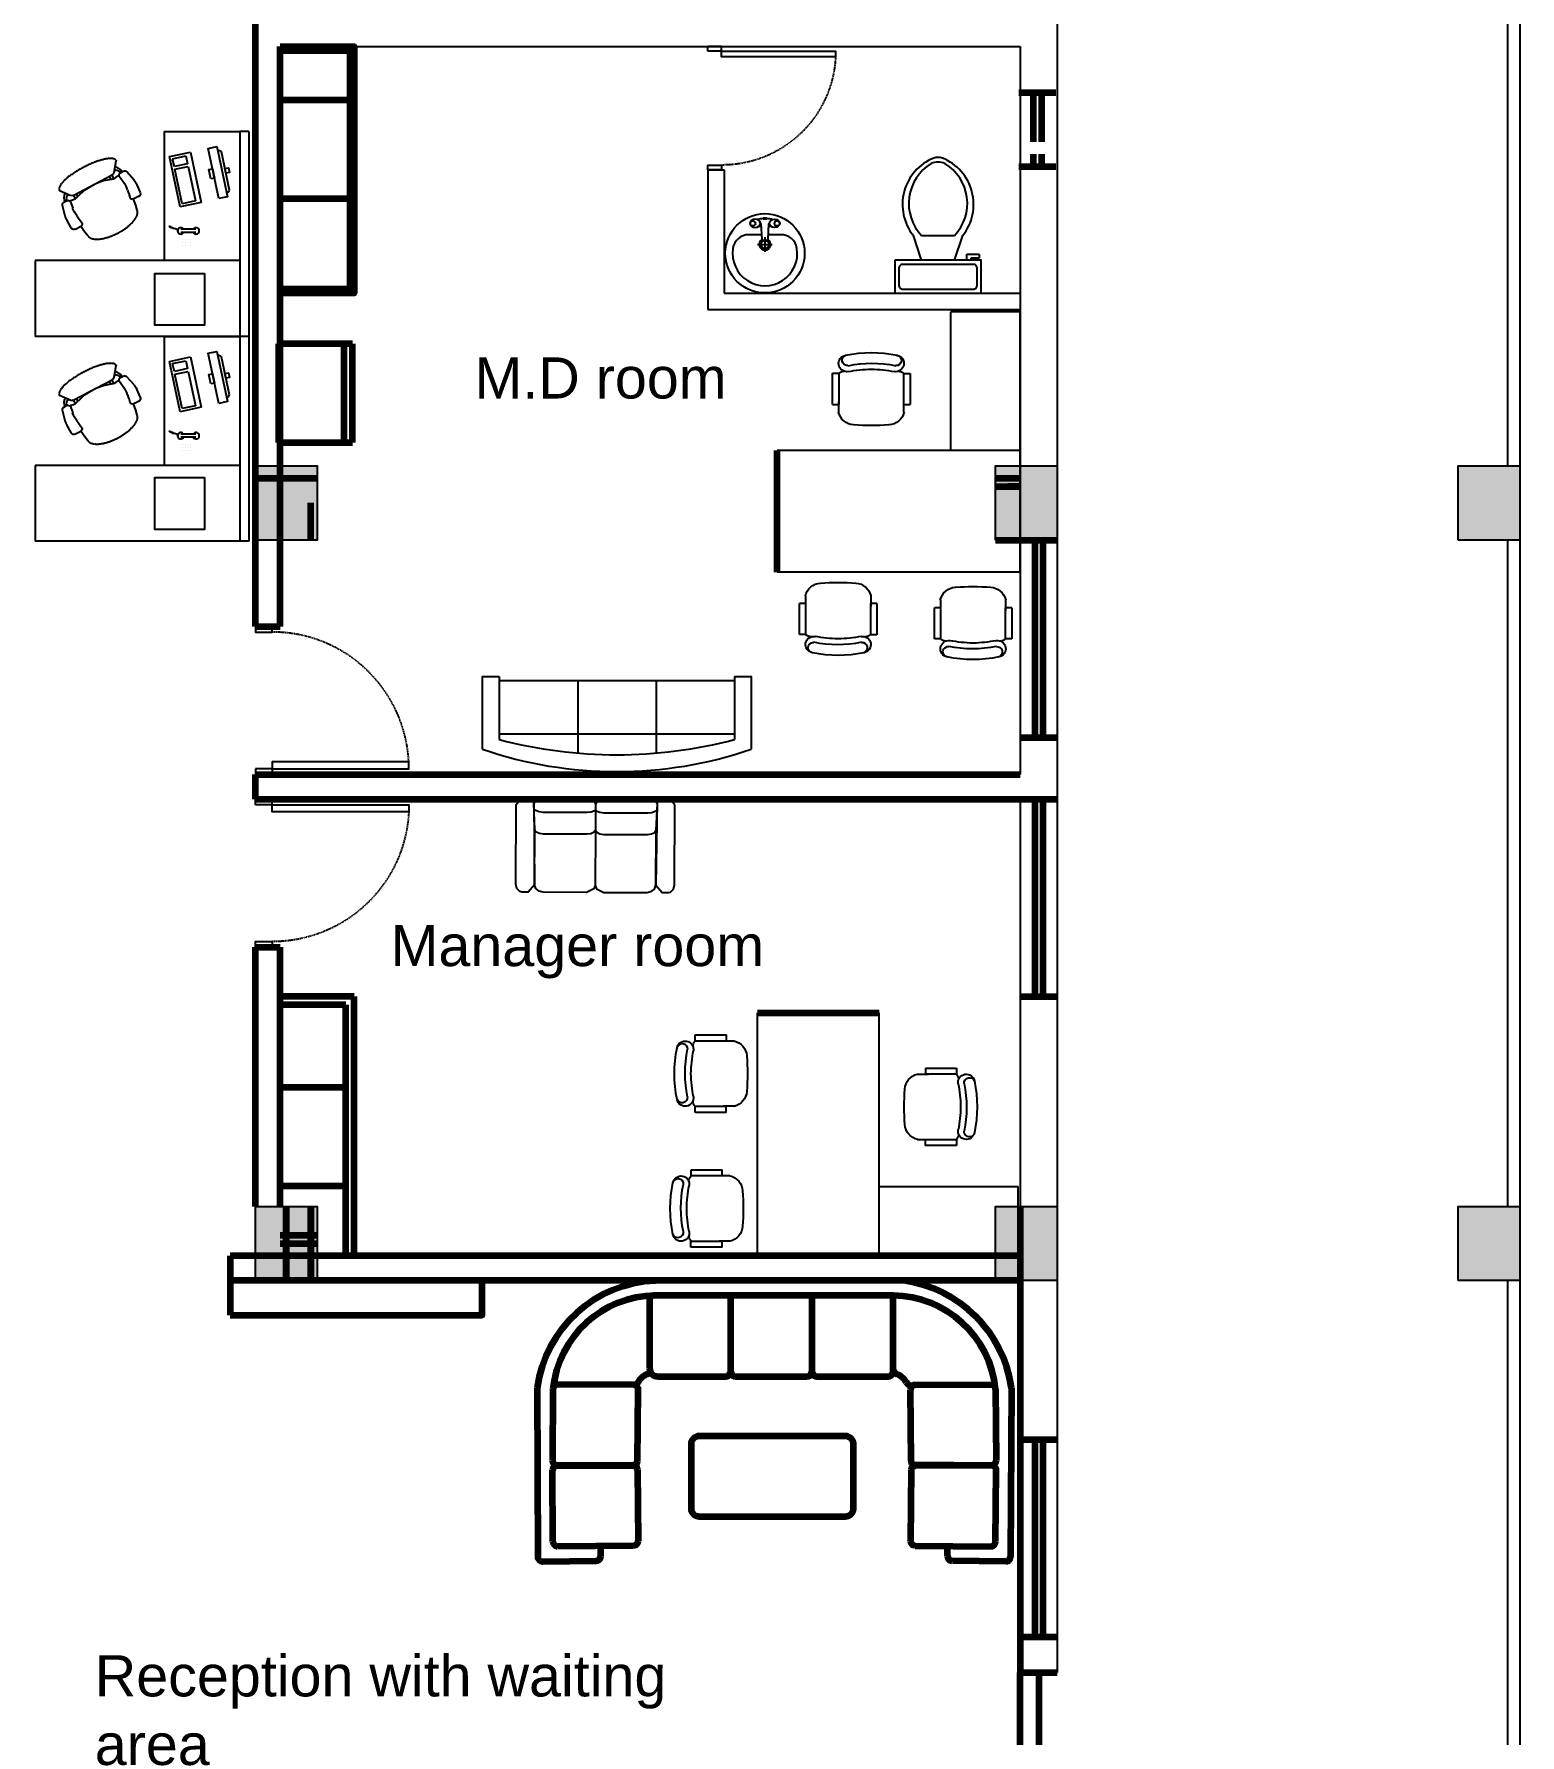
# Model space of a CAD drawing. Header units: inches. Extents: x 2702 to 16065, y 1501 to 3657.
# Drawn here: x 5625.7 to 5987, y 2218.8 to 2632.2 of the extents above; entities that cross this region are included whole.
import ezdxf

# ---------------------------------------------------------------- set-up
doc = ezdxf.new("R2010")
doc.units = ezdxf.units.IN
for name, pattern in [('ACAD_ISO02W100', [15, 12, -3]), ('ACAD_ISO03W100', [30, 12, -18]), ('HIDDEN4', [0.09375, 0.0625, -0.03125])]:
    doc.linetypes.add(name, pattern=pattern)
doc.layers.add('A-FURNITURE', color=255, linetype='Continuous', lineweight=5)
for name, color, linetype in [('furniture', 7, 'Continuous'), ('sanitary', 110, 'Continuous'), ('text', 10, 'Continuous')]:
    doc.layers.add(name, color=color, linetype=linetype)
doc.styles.get("Standard").update_dxf_attribs({"font": 'arial.ttf'})

# ---------------------------------------------------------------- blocks, each defined once
blk = doc.blocks.new('Toilet - top')
for p, q in [((9.5, -6), (9.5, -2)), ((-8, -8.5), (-8, -8)), ((-7, -8), (-7, -9.5)), ((-4, -8), (-6, -14)), ((4, -8), (6, -14)), ((-10, -8.5), (-8, -8.5)), ((-10, -9.5), (-10, -8.5)), ((-7, -9.5), (-10, -9.5)), ((4, -14), (-4, -14))]:
    blk.add_line(p, q)
blk.add_lwpolyline([(10.5, -8), (10.5, 0), (-10.5, 0), (-10.5, -8)], close=True)
for points in [[(-9.5, -2), (-9.5, -6)], [(8.5, -1), (-8.5, -1)], [(-8.5, -7), (8.5, -7)]]:
    blk.add_lwpolyline(points)
for centre, radius, start, end in [((-8.62, -1.88), 0.884, 81.8699, 188.1301), ((8.62, -1.88), 0.884, 351.8699, 98.1301), ((-8.62, -6.12), 0.884, 171.8699, 278.1301), ((8.62, -6.12), 0.884, 261.8699, 8.1301), ((3.52, -21.58), 12.17, 141.4691, 247.9714), ((4.2, -21.82), 11.33, 136.3677, 238.9468), ((-3.52, -21.58), 12.17, 292.0284, 38.5307), ((-4.2, -21.82), 11.33, 301.053, 43.6321), ((0, -27.88), 4, 245.7318, 294.2682), ((0, -29), 4, 254.8605, 285.1395)]:
    blk.add_arc(centre, radius, start, end)
blk = doc.blocks.new('CH3')
for p, q in [((-259, 349), (-259, 141)), ((-218, 349), (-259, 349)), ((-218, 142), (-218, 349)), ((259, 350), (218, 350)), ((218, 350), (218, 142)), ((259, 142), (259, 350)), ((-218, 89), (-218, 163)), ((218, 87), (218, 162))]:
    blk.add_line(p, q)
at = {"linetype": 'Continuous'}
for p, q in [((-218, 141), (-259, 141)), ((259, 142), (218, 142))]:
    blk.add_line(p, q, dxfattribs=at)
for centre, radius, start, end in [((-163, 416), 55.3, 99.8988, 279.7522), ((-166, 436), 35.2, 94.9128, 274.9128), ((0, -348), 836, 78.0899, 101.9101), ((163, 416), 55.3, 260.2478, 80.1012), ((159, 437), 36.2, 265.0872, 70.3213), ((-4, -349), 766, 78.0112, 101.9888), ((18, -535), 913, 91.1567, 100.8714), ((-18, -535), 913, 79.1286, 88.8433), ((-111, 115), 111, 193.2566, 265.9234), ((0, 1666), 1666, 265.9234, 274.0766), ((111, 115), 111, 274.0766, 345.8334)]:
    blk.add_arc(centre, radius, start, end, dxfattribs=at)
for centre, start, end in [((-181, 309), 90.7226, 132.8382), ((180, 309), 47.1618, 87.5717)]:
    blk.add_arc(centre, 54.9, start, end)
blk = doc.blocks.new('office tab')
for p, q in [((4401.41, 2548.23), (4401.41, 2464.23)), ((4443.41, 2548.23), (4443.41, 2464.23))]:
    blk.add_line(p, q)
at = {"color": 0}
blk.add_line((4491.41, 2548.23), (4491.41, 2524.23), dxfattribs=at)
at = {"color": 0, "lineweight": 100}
blk.add_line((4401.41, 2464.23), (4443.41, 2464.23), dxfattribs=at)
at = {"layer": 'sanitary', "color": 0}
for p, q in [((4401.41, 2548.23), (4491.41, 2548.23)), ((4443.41, 2524.23), (4491.41, 2524.23))]:
    blk.add_line(p, q, dxfattribs=at)
at = {"color": 0, "xscale": 0.05165857493706992, "yscale": 0.05165857493706992, "zscale": 0.05165857493706992}
for p, rotation in [((4396.43, 2531.9), 89.99999999999999), ((4452.06, 2496.73), 270), ((4397.88, 2485.28), 89.99999999999999)]:
    blk.add_blockref('CH3', p, dxfattribs=dict(at, rotation=rotation))
blk = doc.blocks.new('AP00XXXX$0$A$C53421247')
at = {"color": 0}
for p, q in [((82, 595), (83, 598)), ((83, 598), (85, 600)), ((85, 600), (87, 604)), ((87, 604), (90, 607)), ((90, 607), (92, 609)), ((92, 609), (95, 612)), ((95, 612), (99, 614)), ((99, 614), (103, 617)), ((103, 617), (106, 619)), ((106, 619), (111, 621)), ((111, 621), (115, 624)), ((115, 624), (120, 626)), ((120, 626), (126, 628)), ((126, 628), (132, 630)), ((132, 630), (137, 632)), ((137, 632), (144, 634)), ((144, 634), (149, 636)), ((149, 636), (157, 638)), ((157, 638), (163, 639)), ((163, 639), (170, 641)), ((170, 641), (178, 643)), ((178, 643), (186, 644)), ((186, 644), (194, 646)), ((194, 646), (202, 647)), ((202, 647), (210, 648)), ((210, 648), (219, 649)), ((219, 649), (227, 650)), ((227, 650), (236, 651)), ((236, 651), (245, 652)), ((245, 652), (254, 652)), ((254, 652), (263, 653)), ((263, 653), (273, 653)), ((273, 653), (282, 654)), ((282, 654), (292, 654)), ((292, 654), (302, 654)), ((302, 654), (311, 654)), ((311, 654), (321, 654)), ((321, 654), (331, 654)), ((331, 654), (341, 654)), ((341, 654), (351, 653)), ((351, 653), (361, 653)), ((361, 653), (371, 652)), ((371, 652), (381, 652)), ((381, 652), (390, 651)), ((390, 651), (401, 650)), ((401, 650), (410, 649)), ((410, 649), (420, 648)), ((420, 648), (430, 646)), ((430, 646), (439, 646)), ((439, 646), (449, 644)), ((449, 644), (458, 642)), ((458, 642), (468, 641)), ((468, 641), (477, 639)), ((477, 639), (486, 637)), ((486, 637), (495, 636)), ((495, 636), (504, 634)), ((504, 634), (513, 632)), ((513, 632), (520, 630)), ((520, 630), (529, 627)), ((529, 627), (537, 625)), ((537, 625), (545, 623)), ((545, 623), (552, 620)), ((552, 620), (559, 618)), ((559, 618), (566, 616)), ((566, 616), (573, 614)), ((573, 614), (580, 611)), ((580, 611), (586, 608)), ((586, 608), (592, 605)), ((592, 605), (597, 603)), ((597, 603), (603, 600)), ((603, 600), (608, 597)), ((7, 368), (36, 460)), ((90, 476), (63, 478)), ((73, 477), (80, 503)), ((80, 503), (99, 534)), ((82, 593), (82, 595)), ((140, 501), (82, 587)), ((95, 493), (93, 475)), ((113, 514), (95, 493)), ((99, 534), (115, 538)), ((113, 453), (100, 394)), ((120, 459), (111, 457)), ((127, 514), (113, 514)), ((123, 459), (120, 459)), ((145, 454), (123, 459)), ((134, 510), (127, 514)), ((151, 491), (140, 501)), ((160, 452), (145, 454)), ((165, 488), (151, 491)), ((168, 452), (160, 452)), ((166, 452), (165, 488)), ((550, 463), (165, 488)), ((184, 457), (168, 452)), ((255, 473), (184, 457)), ((195, 486), (192, 459)), ((264, 474), (255, 473)), ((327, 478), (264, 474)), ((373, 474), (327, 478)), ((434, 465), (373, 474)), ((461, 459), (434, 465)), ((496, 446), (461, 459)), ((520, 465), (518, 438)), ((545, 430), (550, 463)), ((550, 463), (564, 465)), ((564, 465), (576, 474)), ((576, 474), (643, 549)), ((585, 483), (591, 485)), ((591, 485), (604, 482)), ((604, 482), (620, 461)), ((618, 502), (606, 508)), ((608, 597), (613, 595)), ((613, 595), (617, 591)), ((617, 591), (621, 588)), ((633, 471), (618, 502)), ((620, 461), (621, 444)), ((621, 588), (625, 586)), ((625, 586), (629, 582)), ((629, 582), (632, 580)), ((632, 580), (635, 576)), ((636, 460), (633, 471)), ((635, 576), (637, 574)), ((638, 443), (636, 460)), ((637, 574), (639, 571)), ((639, 571), (641, 568)), ((641, 568), (642, 565)), ((642, 565), (643, 562)), ((643, 562), (644, 559)), ((644, 559), (645, 556)), ((645, 556), (645, 553)), ((2, 245), (0, 325)), ((97, 312), (98, 282)), ((529, 434), (496, 446)), ((545, 430), (529, 434)), ((564, 429), (545, 430)), ((588, 432), (564, 429)), ((591, 432), (588, 432)), ((597, 428), (591, 432)), ((595, 413), (600, 364)), ((650, 442), (623, 444)), ((690, 327), (673, 421)), ((26, 220), (76, 217)), ((83, 159), (80, 217)), ((90, 114), (83, 159)), ((98, 280), (103, 245)), ((588, 250), (580, 218)), ((593, 282), (588, 252)), ((590, 128), (600, 187)), ((602, 186), (655, 183)), ((682, 205), (691, 283)), ((90, 111), (90, 114)), ((90, 110), (90, 111)), ((91, 107), (90, 110)), ((92, 105), (91, 107)), ((92, 102), (92, 105)), ((93, 100), (92, 102)), ((94, 98), (93, 100)), ((95, 96), (94, 98)), ((96, 93), (95, 96)), ((97, 91), (96, 93)), ((99, 89), (97, 91)), ((100, 87), (99, 89)), ((101, 84), (100, 87)), ((103, 82), (101, 84)), ((105, 80), (103, 82)), ((107, 78), (105, 80)), ((109, 76), (107, 78)), ((111, 73), (109, 76)), ((113, 72), (111, 73)), ((116, 69), (113, 72)), ((118, 67), (116, 69)), ((120, 65), (118, 67)), ((123, 63), (120, 65)), ((125, 60), (123, 63)), ((128, 59), (125, 60)), ((132, 57), (128, 59)), ((135, 54), (132, 57)), ((138, 53), (135, 54)), ((141, 51), (138, 53)), ((144, 49), (141, 51)), ((148, 47), (144, 49)), ((151, 45), (148, 47)), ((155, 44), (151, 45)), ((158, 42), (155, 44)), ((162, 40), (158, 42)), ((165, 38), (162, 40)), ((169, 36), (165, 38)), ((173, 34), (169, 36)), ((178, 33), (173, 34)), ((182, 31), (178, 33)), ((186, 30), (182, 31)), ((190, 28), (186, 30)), ((194, 27), (190, 28)), ((199, 25), (194, 27)), ((204, 24), (199, 25)), ((207, 22), (204, 24)), ((212, 21), (207, 22)), ((217, 19), (212, 21)), ((221, 18), (217, 19)), ((226, 17), (221, 18)), ((231, 16), (226, 17)), ((236, 15), (231, 16)), ((241, 14), (236, 15)), ((246, 13), (241, 14)), ((250, 11), (246, 13)), ((256, 10), (250, 11)), ((261, 9), (256, 10)), ((266, 8), (261, 9)), ((271, 8), (266, 8)), ((276, 7), (271, 8)), ((281, 6), (276, 7)), ((287, 5), (281, 6)), ((291, 4), (287, 5)), ((297, 4), (291, 4)), ((302, 4), (297, 4)), ((307, 2), (302, 4)), ((313, 2), (307, 2)), ((318, 2), (313, 2)), ((323, 1), (318, 2)), ((328, 1), (323, 1)), ((334, 1), (328, 1)), ((339, 1), (334, 1)), ((344, 0), (339, 1)), ((350, 1), (344, 0)), ((356, 0), (350, 1)), ((360, 0), (356, 0)), ((366, 0), (360, 0)), ((371, 0), (366, 0)), ((376, 1), (371, 0)), ((382, 0), (376, 1)), ((387, 1), (382, 0)), ((392, 1), (387, 1)), ((397, 1), (392, 1)), ((402, 1), (397, 1)), ((407, 2), (402, 1)), ((412, 2), (407, 2)), ((417, 3), (412, 2)), ((423, 3), (417, 3)), ((427, 4), (423, 3)), ((432, 4), (427, 4)), ((437, 6), (432, 4)), ((442, 6), (437, 6)), ((447, 7), (442, 6)), ((451, 8), (447, 7)), ((455, 9), (451, 8)), ((460, 9), (455, 9)), ((465, 10), (460, 9)), ((469, 12), (465, 10)), ((474, 12), (469, 12)), ((478, 13), (474, 12)), ((482, 15), (478, 13)), ((486, 16), (482, 15)), ((490, 17), (486, 16)), ((494, 18), (490, 17)), ((498, 19), (494, 18)), ((502, 21), (498, 19)), ((506, 22), (502, 21)), ((510, 23), (506, 22)), ((514, 25), (510, 23)), ((517, 27), (514, 25)), ((520, 28), (517, 27)), ((524, 30), (520, 28)), ((528, 31), (524, 30)), ((530, 33), (528, 31)), ((533, 35), (530, 33)), ((537, 36), (533, 35)), ((539, 38), (537, 36)), ((542, 40), (539, 38)), ((545, 42), (542, 40)), ((547, 43), (545, 42)), ((550, 46), (547, 43)), ((552, 47), (550, 46)), ((555, 49), (552, 47)), ((557, 51), (555, 49)), ((559, 53), (557, 51)), ((561, 55), (559, 53)), ((563, 57), (561, 55)), ((565, 59), (563, 57)), ((567, 61), (565, 59)), ((568, 63), (567, 61)), ((569, 65), (568, 63)), ((571, 67), (569, 65)), ((572, 70), (571, 67)), ((573, 71), (572, 70)), ((574, 74), (573, 71)), ((575, 76), (574, 74)), ((576, 78), (575, 76)), ((577, 81), (576, 78)), ((577, 82), (590, 128)), ((577, 82), (577, 81))]:
    blk.add_line(p, q, dxfattribs=at)
for centre, radius, start, end in [((60, 452), 25.4, 85.1777, 163.418), ((88, 591), 6.35, 164.3929, 214.029), ((87, 451), 25.4, 6.3757, 85.1777), ((638, 553), 6.35, 318.2555, 357.1149), ((153, 324), 152, 163.1174, 179.4456), ((446, 342), 350, 171.2066, 184.7536), ((251, 353), 350, 348.2663, 1.8132), ((620, 418), 25.4, 85.208, 169.2349), ((620, 418), 25.4, 169.2349, 190.8913), ((648, 417), 25.4, 9.9024, 85.208), ((539, 300), 152, 353.5743, 9.9024), ((28, 245), 25.4, 180.1777, 266.5099), ((78, 242), 25.4, 266.5099, 4.8356), ((124, 283), 25.4, 182.6801, 187.8199), ((604, 212), 25.4, 165.2, 266.5099), ((563, 256), 25.4, 345.2, 350.3398), ((657, 209), 25.4, 266.5099, 353.5743)]:
    blk.add_arc(centre, radius, start, end, dxfattribs=at)
blk = doc.blocks.new('A$C6978789A')
at = {"color": 0}
for p, q in [((-1.628, 0), (-1.628, 1.736)), ((-1.012, 1.736), (-1.628, 1.736)), ((-1.012, 0.072), (-1.012, 1.736)), ((0.036, 0), (0.036, 1.736)), ((0.652, 1.736), (0.036, 1.736)), ((0.652, 0.072), (0.652, 1.736)), ((0.036, 0.688), (-1.012, 0.688)), ((-0.783, 0.429), (-0.783, 0.553)), ((-0.762, 0.577), (-0.753, 0.606)), ((-0.758, 0.61), (-0.743, 0.615)), ((-0.758, 0.429), (-0.758, 0.553)), ((-0.753, 0.62), (-0.738, 0.625)), ((-0.748, 0.63), (-0.733, 0.635)), ((-0.743, 0.64), (-0.728, 0.645)), ((-0.577, 0.558), (-0.168, 0.645)), ((-0.54, 0.386), (-0.577, 0.558)), ((-0.55, 0.541), (-0.271, 0.601)), ((-0.271, 0.601), (-0.248, 0.493)), ((-0.249, 0.605), (-0.185, 0.619)), ((-0.226, 0.498), (-0.249, 0.605)), ((-0.185, 0.619), (-0.162, 0.512)), ((-0.168, 0.645), (-0.131, 0.473)), ((0.036, 0.688), (0.036, 0.072)), ((1.7, 0.688), (0.652, 0.688)), ((0.881, 0.429), (0.881, 0.553)), ((0.902, 0.577), (0.911, 0.606)), ((0.906, 0.61), (0.921, 0.615)), ((0.906, 0.429), (0.906, 0.553)), ((0.911, 0.62), (0.926, 0.625)), ((0.916, 0.63), (0.931, 0.635)), ((0.921, 0.64), (0.936, 0.645)), ((1.088, 0.558), (1.496, 0.645)), ((1.124, 0.386), (1.088, 0.558)), ((1.114, 0.541), (1.393, 0.601)), ((1.393, 0.601), (1.416, 0.493)), ((1.415, 0.605), (1.479, 0.619)), ((1.438, 0.498), (1.415, 0.605)), ((1.479, 0.619), (1.502, 0.512)), ((1.496, 0.645), (1.533, 0.473)), ((1.7, 0.688), (1.7, 0.072)), ((-0.89, 0.541), (-0.89, 0.541)), ((-0.89, 0.517), (-0.89, 0.517)), ((-0.89, 0.494), (-0.89, 0.494)), ((-0.89, 0.471), (-0.89, 0.471)), ((-0.866, 0.541), (-0.866, 0.541)), ((-0.866, 0.517), (-0.866, 0.517)), ((-0.866, 0.494), (-0.866, 0.494)), ((-0.866, 0.471), (-0.866, 0.471)), ((-0.843, 0.541), (-0.843, 0.541)), ((-0.843, 0.517), (-0.843, 0.517)), ((-0.843, 0.494), (-0.843, 0.494)), ((-0.843, 0.471), (-0.843, 0.471)), ((-0.527, 0.433), (-0.55, 0.541)), ((-0.131, 0.473), (-0.54, 0.386)), ((-0.248, 0.493), (-0.527, 0.433)), ((-0.162, 0.512), (-0.226, 0.498)), ((0.774, 0.541), (0.774, 0.541)), ((0.774, 0.517), (0.774, 0.517)), ((0.774, 0.494), (0.774, 0.494)), ((0.774, 0.471), (0.774, 0.471)), ((0.798, 0.541), (0.798, 0.541)), ((0.798, 0.517), (0.798, 0.517)), ((0.798, 0.494), (0.798, 0.494)), ((0.798, 0.471), (0.798, 0.471)), ((0.821, 0.541), (0.821, 0.541)), ((0.821, 0.517), (0.821, 0.517)), ((0.821, 0.494), (0.821, 0.494)), ((0.821, 0.471), (0.821, 0.471)), ((1.137, 0.433), (1.114, 0.541)), ((1.533, 0.473), (1.124, 0.386)), ((1.416, 0.493), (1.137, 0.433)), ((1.502, 0.512), (1.438, 0.498)), ((-0.46, 0.181), (-0.457, 0.168)), ((-0.457, 0.168), (-0.439, 0.157)), ((-0.439, 0.157), (-0.129, 0.223)), ((-0.129, 0.223), (-0.117, 0.241)), ((-0.12, 0.254), (-0.117, 0.241)), ((1.204, 0.181), (1.207, 0.168)), ((1.207, 0.168), (1.225, 0.157)), ((1.225, 0.157), (1.535, 0.223)), ((1.535, 0.223), (1.547, 0.241)), ((1.544, 0.254), (1.547, 0.241)), ((0.036, 0.072), (-1.628, 0.072)), ((0.036, 0.072), (-1.628, 0.072)), ((0.036, 0), (-1.628, 0)), ((0.036, 0), (-1.628, 0)), ((0.036, 0), (-1.628, 0)), ((1.7, 0), (0, 0)), ((1.7, 0.072), (0.036, 0.072)), ((1.7, 0.072), (0.036, 0.072)), ((0.036, 0), (0.036, 0.072)), ((1.7, 0), (0.036, 0)), ((1.7, 0), (1.7, 0.072)), ((1.7, 0), (0.036, 0))]:
    blk.add_line(p, q, dxfattribs=at)
for points in [[(-1.111, 0.36), (-1.532, 0.36), (-1.532, 0.764), (-1.111, 0.764)], [(0.548, 0.36), (0.127, 0.36), (0.127, 0.764), (0.548, 0.764)], [(-0.509, 0.244), (-0.101, 0.331), (-0.086, 0.261), (-0.494, 0.174)], [(-0.349, 0.308), (-0.273, 0.324), (-0.267, 0.296), (-0.343, 0.28)], [(1.155, 0.244), (1.563, 0.331), (1.578, 0.261), (1.17, 0.174)], [(1.315, 0.308), (1.391, 0.324), (1.397, 0.296), (1.321, 0.28)], [(-0.303, 0.186), (-0.265, 0.194), (-0.259, 0.166), (-0.297, 0.158)], [(1.361, 0.186), (1.399, 0.194), (1.405, 0.166), (1.367, 0.158)]]:
    blk.add_lwpolyline(points, close=True, dxfattribs=at)
for centre, start, end in [((-0.771, 0.553), 298.4915, 241.5085), ((0.893, 0.553), 298.4915, 241.5085), ((-0.771, 0.429), 118.4915, 61.5085), ((0.893, 0.429), 118.4915, 61.5085)]:
    blk.add_arc(centre, 0.026, start, end, dxfattribs=at)
at = {"color": 0, "xscale": -0.0009244712992276988, "yscale": 0.0009244712990721382, "zscale": 0.0009244712990936547, "rotation": 294.0917746407043}
for p in [(-0.666, 0.787), (0.998, 0.787)]:
    blk.add_blockref('AP00XXXX$0$A$C53421247', p, dxfattribs=at)
blk = doc.blocks.new('4ftwin')
at = {"color": 7, "lineweight": 100, "true_color": 0xffffff}
for p, q in [((0, 0), (9, 0)), ((3.5, 0), (3.5, -48)), ((5.5, 0), (5.5, -48)), ((0, -48), (9, -48))]:
    blk.add_line(p, q, dxfattribs=at)
blk = doc.blocks.new('ventilator')
at = {"color": 7, "lineweight": 100, "true_color": 0xffffff}
for p, q in [((0, 0), (9, 0)), ((0, -18), (9, -18))]:
    blk.add_line(p, q, dxfattribs=at)
at = {"color": 7, "linetype": 'ACAD_ISO02W100', "lineweight": 100, "true_color": 0xffffff}
for p, q in [((3.5, 0), (3.5, -18)), ((5.5, 0), (5.5, -18))]:
    blk.add_line(p, q, dxfattribs=at)
blk = doc.blocks.new('A$C0CE462CD')
for p, q in [((860, 100), (860, 0)), ((860, 0), (894, 0))]:
    blk.add_line(p, q)
blk.add_lwpolyline([(860, 100), (860, 920), (818, 920), (818, 100)], close=True)
for points in [[(6, 0), (40, 0), (40, 100), (6, 100)], [(6, 100), (6, 0)], [(860, 100), (894, 100), (894, 0)]]:
    blk.add_lwpolyline(points)
at = {"linetype": 'HIDDEN4'}
blk.add_arc((859, 102), 819, 92.8508, 180.1309, dxfattribs=at)
blk = doc.blocks.new('SOFARND8')
at = {"linetype": 'Continuous'}
for p, q in [((-42, -34.0001), (-42, -11.4697)), ((-14, -32.4421), (-14, -6.5994)), ((14, -32.4421), (14, -6.5994)), ((42, -34.0001), (42, -11.4697)), ((-41.9998, -13.3819), (41.9998, -13.3819)), ((-42, -32.4421), (42, -32.4421))]:
    blk.add_line(p, q, dxfattribs=at)
for points in [[(-42, -34.0001), (-48.00003, -34.0001), (-48.00003, -8.0001)], [(48, -8.0001), (48, -34.0001), (42, -34.0001)]]:
    blk.add_lwpolyline(points, dxfattribs=at)
for centre, radius, start, end in [((0, -148), 148, 71.07536, 108.9247), ((0, -169.975), 163.9749, 75.15911, 104.8409)]:
    blk.add_arc(centre, radius, start, end, dxfattribs=at)
blk = doc.blocks.new('12PCOU16')
at = {"color": 0, "linetype": 'ByBlock'}
for points in [[(-33.06, 29.95), (-35.14, 28.36), (-35.08, 27.62), (-35.3, 25.17), (-34.36, 23.28), (-2.78, 22.92), (-0.03, 25.21), (-0.03, 27.62), (-0.03, 27.62), (-0.26, 28.4), (-1.38, 29.51), (-2.93, 29.96), (-33.06, 29.95)], [(-30.87, 0), (-30.25, 1.66), (-30.05, 3.17), (-30.05, 19.69), (-30.25, 21.21), (-31.05, 23.33)], [(-23.5, 0), (-2.65, 0), (-1.32, 0.48), (-0.72, 1.72), (0, 3.25), (0, 3.25), (0, 19.62), (-0.39, 21.14), (-1.32, 22.39), (-2.78, 22.92), (-23.51, 22.87)], [(-30.87, 0), (-30.25, -1.66), (-30.05, -3.17), (-30.05, -19.69), (-30.25, -21.21), (-31, -23.21)], [(-23.5, 0), (-2.65, 0), (-1.32, -0.48), (-0.72, -1.72), (0, -3.25), (0, -3.25), (0, -19.62), (-0.39, -21.14), (-1.32, -22.39), (-2.78, -22.92), (-23.51, -22.87)], [(-33.06, -29.95), (-35.14, -28.36), (-35.08, -27.62), (-35.3, -25.17), (-34.36, -23.28), (-2.78, -22.92), (-0.03, -25.21), (-0.03, -27.62), (-0.03, -27.62), (-0.26, -28.4), (-1.38, -29.51), (-2.93, -29.96), (-33.06, -29.95)]]:
    blk.add_lwpolyline(points, dxfattribs=at)
for points in [[(-23.5, 0), (-22.65, 0.47), (-22.11, 1.72), (-21.88, 3.23), (-21.88, 19.63), (-22.11, 21.15), (-22.65, 22.4), (-23.51, 22.87), (-33.55, 23.32), (-34.49, 22.2), (-35.08, 20.94), (-35.33, 19.56), (-35.15, 3.2), (-34.9, 1.81), (-34.31, 0.56), (-33.28, 0)], [(-23.5, 0), (-22.65, -0.47), (-22.11, -1.72), (-21.88, -3.23), (-21.88, -19.63), (-22.11, -21.15), (-22.65, -22.4), (-23.51, -22.87), (-33.55, -23.32), (-34.49, -22.2), (-35.08, -20.94), (-35.33, -19.56), (-35.15, -3.2), (-34.9, -1.81), (-34.31, -0.56), (-33.28, 0)]]:
    blk.add_lwpolyline(points, close=True, dxfattribs=at)
blk = doc.blocks.new('ref')
at = {"color": 7, "lineweight": 100, "true_color": 0xffffff}
for p, q in [((0, 24), (0, 0)), ((18, 24), (0, 24)), ((16, 0), (16, 24)), ((18, 0), (18, 24)), ((0, 0), (18, 0))]:
    blk.add_line(p, q, dxfattribs=at)
blk = doc.blocks.new('A$C26D713EC')
at = {"layer": 'A-FURNITURE', "color": 0, "lineweight": 100}
for p, q in [((465, 663), (471, 1705)), ((501, 1734), (831, 1731)), ((861, 1701), (860, 1639)), ((3001, 1701), (3001, 1639)), ((3361, 1734), (3030, 1731)), ((3396, 663), (3391, 1705)), ((564, 1611), (560, 1171)), ((1060, 1637), (594, 1641)), ((1086, 1167), (1090, 1607)), ((2775, 1167), (2771, 1607)), ((2801, 1637), (3267, 1641)), ((3298, 1611), (3301, 1171)), ((564, 670), (560, 1110)), ((590, 1141), (1056, 1144)), ((590, 1141), (1056, 1137)), ((1086, 1114), (1090, 674)), ((2775, 1114), (2771, 674)), ((2802, 1141), (3272, 1141)), ((2802, 1141), (3272, 1141)), ((3272, 1141), (2805, 1144)), ((3272, 1141), (2805, 1137)), ((3298, 670), (3301, 1110)), ((1064, 644), (568, 641)), ((2798, 644), (3267, 641)), ((1197, 562), (1197, 92)), ((1668, 592), (1227, 592)), ((1698, 92), (1698, 562)), ((2170, 592), (1728, 592)), ((2200, 562), (2200, 92)), ((2651, 592), (2230, 592)), ((2701, 122), (2701, 542)), ((1130, 0), (2666, 0)), ((1197, 92), (2671, 92))]:
    blk.add_line(p, q, dxfattribs=at)
blk.add_lwpolyline([(2443, 1408), (2443, 1008, -0.414214), (2393, 958), (1493, 958, -0.414214), (1443, 1008), (1443, 1408, -0.414214), (1493, 1458), (2393, 1458, -0.414214)], format="xyb", close=True, dxfattribs=at)
for centre, radius, start, end in [((501, 1704), 30, 89.5108, 179.5108), ((831, 1701), 30, 359.5108, 89.5108), ((3031, 1701), 30, 90.4892, 180.4892), ((3361, 1704), 30, 0.4892, 90.4892), ((594, 1611), 30, 89.5108, 179.5108), ((1060, 1607), 30, 359.5108, 89.5108), ((2801, 1607), 30, 90.4892, 180.4892), ((3268, 1611), 30, 0.4892, 90.4892), ((590, 1171), 30, 179.5108, 269.5108), ((1056, 1167), 30, 269.5108, 359.5108), ((2805, 1167), 30, 180.4892, 270.4892), ((3271, 1171), 30, 270.4892, 0.4892), ((590, 1111), 30, 90.4892, 180.4892), ((1056, 1114), 30, 0.4892, 90.4892), ((2805, 1114), 30, 89.5108, 179.5108), ((3271, 1111), 30, 359.5108, 89.5108), ((1240, 775), 783, 188.2633, 261.8793), ((1203, 734), 642, 185.6868, 269.457), ((1060, 674), 30, 270.4892, 0.4892), ((1081, 605), 42.3, 32.1353, 113.9957), ((2659, 734), 642, 270.543, 354.3132), ((2635, 768), 768, 272.2764, 352.1351), ((2801, 674), 30, 179.5108, 269.5108), ((2798, 614), 30, 89.5968, 152.5165), ((3268, 671), 30, 269.5108, 359.5108), ((1208, 675), 103, 207.4835, 250.2467), ((1151, 536), 48.2, 18.0106, 63.5102), ((1227, 562), 30, 90, 180), ((1668, 562), 30, 0, 90), ((1728, 562), 30, 90, 180), ((2170, 562), 30, 0, 90), ((2230, 562), 30, 90, 180), ((2651, 542), 50, 0, 90), ((2725, 550), 30, 109.7533, 180), ((2680, 675), 103, 289.7533, 332.5165), ((2671, 122), 30, 270, 0)]:
    blk.add_arc(centre, radius, start, end, dxfattribs=at)
blk = doc.blocks.new('42234')
at = {"color": 0}
for p, q in [((-25, -63), (-20, -157)), ((20, -157), (25, -63)), ((-21, -130), (-99, -130)), ((-45, -190), (45, -190)), ((0, -145), (0, -235)), ((99, -130), (21, -130))]:
    blk.add_line(p, q, dxfattribs=at)
for centre, radius in [((0, -245), 245), ((-75, -60), 15.8), ((75, -60), 15.8), ((0, -190), 25)]:
    blk.add_circle(centre, radius, dxfattribs=at)
for centre, radius, start, end in [((-61, -70), 36.8, 11.1053, 65.0233), ((-26, -80), 2.63, 354.2171, 83.9124), ((26, -80), 2.63, 96.0876, 185.7829), ((61, -70), 36.8, 114.9767, 168.872), ((-99, -230), 100, 90, 171.3731), ((0, -190), 35, 122.3834, 57.6166), ((-15, -157), 5, 182.7195, 244.4376), ((15, -157), 5, 295.5626, 357.2792), ((99, -230), 100, 8.6269, 90), ((0, -245), 200, 171.3731, 8.6269)]:
    blk.add_arc(centre, radius, start, end, dxfattribs=at)
at = {"color": 0, "extrusion": (0, 0, -1)}
blk.add_ellipse((-60, -60), major_axis=(32, 0), ratio=0.780869, dxfattribs=at)
at = {"color": 0}
for centre, major_axis, ratio, start_param, end_param in [((0, -55), (-65, 0), 0.384615, -1.398412, -0.80273), ((0, -55), (-65, 0), 0.384615, 0.989338, 1.1639), ((0, -55), (-65, 0), 0.384615, -2.338863, -1.743181), ((0, -55), (-65, 0), 0.384615, 1.945703, 1.947072), ((0, -55), (-65, 0), 0.384615, 1.977693, 2.152255), ((0, -150), (26.7, 0), 0.563748, -2.274391, -0.867198)]:
    blk.add_ellipse(centre, major_axis=major_axis, ratio=ratio, start_param=start_param, end_param=end_param, dxfattribs=at)
at = {"color": 0, "extrusion": (0, 0, -1)}
blk.add_ellipse((0, -55), major_axis=(65, 0), ratio=0.384615, start_param=1.945703, end_param=1.947072, dxfattribs=at)
at = {"color": 0}
for centre, major_axis, ratio in [((0, -30), (11.2, 0), 0.447214), ((60, -60), (-32, 0), 0.780869)]:
    blk.add_ellipse(centre, major_axis=major_axis, ratio=ratio, dxfattribs=at)

msp = doc.modelspace()

# ---------------------------------------------------------------- hatches: boundary and pattern name
at = {"linetype": 'ACAD_ISO03W100', "lineweight": 100}
h = msp.add_hatch(color=256, dxfattribs=at)
h.dxf.hatch_style = 1
h.paths.add_polyline_path([(5522.005, 1996.231), (5507.005, 1996.231), (5507.005, 1978.231), (5522.005, 1978.231)])
h.paths.add_polyline_path([(5694.505, 1996.231), (5679.505, 1996.231), (5679.505, 1978.231), (5694.505, 1978.231)])
h.paths.add_polyline_path([(5874.505, 1996.231), (5859.505, 1996.231), (5859.505, 1978.231), (5874.505, 1978.231)])
h.paths.add_polyline_path([(5987.005, 1996.231), (5972.005, 1996.231), (5972.005, 1978.231), (5987.005, 1978.231)])
h.paths.add_polyline_path([(5874.505, 2167.231), (5859.505, 2167.231), (5859.505, 2149.231), (5874.505, 2149.231)])
h.paths.add_polyline_path([(5694.505, 2167.231), (5679.505, 2167.231), (5679.505, 2149.231), (5694.505, 2149.231)])
h.paths.add_polyline_path([(5522.005, 2167.231), (5507.005, 2167.231), (5507.005, 2149.231), (5522.005, 2149.231)])
h.paths.add_polyline_path([(5987.005, 2347.231), (5972.005, 2347.231), (5972.005, 2329.231), (5987.005, 2329.231)])
h.paths.add_polyline_path([(5874.505, 2347.231), (5859.505, 2347.231), (5859.505, 2329.231), (5874.505, 2329.231)])
h.paths.add_polyline_path([(5694.505, 2347.231), (5679.505, 2347.231), (5679.505, 2329.231), (5694.505, 2329.231)])
h.paths.add_polyline_path([(5522.005, 2347.231), (5507.005, 2347.231), (5507.005, 2329.231), (5522.005, 2329.231)])
h.paths.add_polyline_path([(5522.005, 2527.231), (5507.005, 2527.231), (5507.005, 2509.231), (5522.005, 2509.231)])
h.paths.add_polyline_path([(5694.505, 2527.231), (5679.505, 2527.231), (5679.505, 2509.231), (5694.505, 2509.231)])
h.paths.add_polyline_path([(5874.505, 2527.231), (5859.505, 2527.231), (5859.505, 2509.231), (5874.505, 2509.231)])
h.paths.add_polyline_path([(5987.005, 2527.231), (5972.005, 2527.231), (5972.005, 2509.231), (5987.005, 2509.231)])
h.paths.add_polyline_path([(5987.005, 2707.231), (5972.005, 2707.231), (5972.005, 2689.231), (5987.005, 2689.231)])
h.paths.add_polyline_path([(5874.505, 2707.231), (5859.505, 2707.231), (5859.505, 2689.231), (5874.505, 2689.231)])
h.paths.add_polyline_path([(5694.505, 2707.231), (5679.505, 2707.231), (5679.505, 2689.231), (5694.505, 2689.231)])
h.paths.add_polyline_path([(5522.005, 2707.231), (5507.005, 2707.231), (5507.005, 2689.231), (5522.005, 2689.231)])
h.paths.add_polyline_path([(5522.005, 2878.231), (5507.005, 2878.231), (5507.005, 2860.231), (5522.005, 2860.231)])
h.paths.add_polyline_path([(5694.505, 2878.231), (5679.505, 2878.231), (5679.505, 2860.231), (5694.505, 2860.231)])
h.paths.add_polyline_path([(5874.505, 2878.231), (5859.505, 2878.231), (5859.505, 2860.231), (5874.505, 2860.231)])
h.paths.add_polyline_path([(5987.005, 2878.231), (5972.005, 2878.231), (5972.005, 2860.231), (5987.005, 2860.231)])

# ---------------------------------------------------------------- linework, layer by layer
for p, q in [((5987.005, 2878.231), (5987.005, 1978.231)), ((5874.505, 2869.231), (5874.505, 2233.926)), ((5984.005, 2689.231), (5984.005, 2527.231)), ((5685.505, 2629.231), (5865.505, 2629.231)), ((5865.505, 2629.231), (5865.505, 2452.231)), ((5865.505, 2629.231), (5865.505, 2604.231)), ((5865.505, 2602.231), (5865.505, 2527.231)), ((5789.505, 2599.231), (5789.505, 2565.231)), ((5789.505, 2599.231), (5793.505, 2599.231)), ((5793.505, 2599.231), (5793.505, 2569.231)), ((5793.505, 2569.231), (5865.505, 2569.231)), ((5789.505, 2565.231), (5865.505, 2565.231)), ((5865.505, 2509.231), (5865.505, 2464.231)), ((5984.005, 2509.231), (5984.005, 2347.231)), ((5865.505, 2458.231), (5865.505, 2452.231)), ((5865.505, 2458.231), (5865.505, 2452.231)), ((5865.505, 2446.231), (5865.505, 2347.231)), ((5865.505, 2446.231), (5865.505, 2347.231)), ((5865.505, 2446.231), (5865.505, 2416.231)), ((5984.005, 2329.231), (5984.005, 2167.231))]:
    msp.add_line(p, q)
at = {"color": 7, "lineweight": 100, "true_color": 0xffffff}
for p, q in [((5859.505, 2522.231), (5865.505, 2522.231)), ((5865.505, 2522.231), (5862.505, 2522.231)), ((5693.005, 2509.231), (5693.005, 2518.231)), ((5679.505, 2410.231), (5685.505, 2410.231)), ((5703.505, 2398.231), (5685.505, 2398.231)), ((5701.505, 2396.231), (5685.505, 2396.231)), ((5687.005, 2347.231), (5687.005, 2329.231)), ((5687.005, 2329.231), (5687.005, 2347.231)), ((5687.005, 2347.231), (5687.005, 2338.231)), ((5687.005, 2329.231), (5687.005, 2347.231)), ((5693.005, 2347.231), (5693.005, 2329.231)), ((5693.005, 2329.231), (5693.005, 2347.231)), ((5865.505, 2347.231), (5865.505, 2233.926)), ((5687.005, 2338.231), (5694.505, 2338.231)), ((5865.505, 2335.231), (5673.408, 2335.231)), ((5865.505, 2329.231), (5673.408, 2329.231))]:
    msp.add_line(p, q, dxfattribs=at)
for points in [[(5679.505, 2509.231), (5679.505, 2527.231), (5694.505, 2527.231), (5694.505, 2509.231)], [(5859.505, 2509.231), (5859.505, 2527.231), (5874.505, 2527.231), (5874.505, 2509.231)], [(5972.005, 2509.231), (5972.005, 2527.231), (5987.005, 2527.231), (5987.005, 2509.231)], [(5679.505, 2329.231), (5679.505, 2347.231), (5694.505, 2347.231), (5694.505, 2329.231)], [(5859.505, 2329.231), (5859.505, 2347.231), (5874.505, 2347.231), (5874.505, 2329.231)], [(5972.005, 2329.231), (5972.005, 2347.231), (5987.005, 2347.231), (5987.005, 2329.231)]]:
    msp.add_lwpolyline(points, close=True)
for points in [[(5673.408, 2320.794), (5734.637, 2320.794), (5734.637, 2329.231), (5673.408, 2329.231)], [(5865.505, 2233.926), (5870.005, 2233.926), (5870.005, 2203.926), (5865.505, 2203.926)]]:
    msp.add_lwpolyline(points, close=True, dxfattribs=at)
at = {"layer": 'sanitary', "color": 7, "lineweight": 100, "true_color": 0xffffff}
for p, q in [((5679.505, 2629.231), (5679.505, 2635.231)), ((5679.505, 2488.231), (5679.505, 2629.231)), ((5685.505, 2509.231), (5685.505, 2629.231)), ((5685.505, 2524.231), (5685.505, 2527.231)), ((5679.505, 2524.231), (5694.505, 2524.231)), ((5679.505, 2524.231), (5694.505, 2524.231)), ((5859.505, 2524.231), (5865.505, 2524.231)), ((5859.505, 2524.231), (5865.505, 2524.231)), ((5859.505, 2524.231), (5865.505, 2524.231)), ((5679.505, 2488.231), (5679.505, 2509.231)), ((5685.505, 2488.231), (5685.505, 2509.231)), ((5859.505, 2509.231), (5874.505, 2509.231)), ((5679.505, 2488.231), (5685.505, 2488.231)), ((5679.505, 2452.231), (5865.505, 2452.231)), ((5679.505, 2446.231), (5679.505, 2452.231)), ((5727.505, 2452.231), (5757.505, 2452.231)), ((5769.505, 2452.231), (5769.505, 2452.231)), ((5679.505, 2446.231), (5865.505, 2446.231)), ((5679.505, 2347.231), (5679.505, 2410.231)), ((5685.505, 2347.231), (5685.505, 2410.231)), ((5673.408, 2335.231), (5673.408, 2329.231)), ((5865.505, 2233.926), (5874.505, 2233.926))]:
    msp.add_line(p, q, dxfattribs=at)
for points in [[(5685.505, 2629.231), (5703.505, 2629.231), (5703.505, 2569.231), (5685.505, 2569.231)], [(5685.505, 2628.231), (5702.505, 2628.231), (5702.505, 2570.231), (5685.505, 2570.231)], [(5685.505, 2616.231), (5702.505, 2616.231)], [(5685.505, 2592.231), (5702.505, 2592.231)], [(5703.505, 2335.231), (5703.505, 2398.231)], [(5701.505, 2335.231), (5701.505, 2396.231)], [(5685.505, 2376.231), (5701.505, 2376.231)], [(5685.505, 2352.231), (5701.505, 2352.231)], [(5685.505, 2340.231), (5694.505, 2340.231)], [(5685.505, 2338.231), (5694.505, 2338.231)]]:
    msp.add_lwpolyline(points, dxfattribs=at)

# ---------------------------------------------------------------- block references
at = {"color": 7, "lineweight": 100, "true_color": 0xffffff}
for name, p, xscale, yscale, zscale, rotation in [('A$C0CE462CD', (5789.505, 2599.026), -0.03378995433790689, 0.03378995433790689, 0.03378995433790689, 270.0000000000014), ('A$C6978789A', (5677.91, 2557.655), 29.92546292720945, 29.92546292720945, 29.92546292720945, 89.99999999999999), ('A$C0CE462CD', (5679.505, 2488.478), 0.04054794520548879, 0.04054794520548879, 0.04054794520548879, 270), ('SOFARND8', (5767.403, 2452.938), 0.6803581441202844, 0.6803581441202844, 0.6803581441202844, 180.0002331871421), ('A$C0CE462CD', (5679.505, 2409.985), -0.04054794520548879, 0.04054794520548879, 0.04054794520548879, 270), ('12PCOU16', (5762.134, 2423.571), 0.6448427862682357, 0.6448427862682357, 0.6448427862682357, 269.7569137219533)]:
    msp.add_blockref(name, p, dxfattribs=dict(at, xscale=xscale, yscale=yscale, zscale=zscale, rotation=rotation))
at = {"color": 7, "linetype": 'ACAD_ISO02W100', "lineweight": 100, "true_color": 0xffffff}
msp.add_blockref('ventilator', (5865.131, 2617.987), dxfattribs=at)
at = {"color": 7, "lineweight": 100, "true_color": 0xffffff}
for name, p in [('ref', (5685.136, 2532.937)), ('4ftwin', (5865.505, 2509.231)), ('4ftwin', (5865.505, 2446.231)), ('4ftwin', (5865.505, 2290.578))]:
    msp.add_blockref(name, p, dxfattribs=at)
at = {"color": 0, "lineweight": 100, "xscale": 0.03937007874015748, "yscale": 0.03937007874015748, "zscale": 0.03937007874015748, "rotation": 180}
msp.add_blockref('A$C26D713EC', (5881.697, 2329.211), dxfattribs=at)
at = {"layer": 'furniture', "lineweight": 100, "xscale": -0.7035450054069052, "yscale": 0.7035450054069052, "zscale": 0.7035450054069052}
for p, rotation in [((4072.71, -595.18), 269.9999999999978), ((2705.047, 4128.02), 180)]:
    msp.add_blockref('office tab', p, dxfattribs=dict(at, rotation=rotation))
at = {"layer": 'sanitary', "color": 7, "lineweight": 100, "true_color": 0xffffff, "rotation": 180}
msp.add_blockref('Toilet - top', (5845.505, 2569.231), dxfattribs=at)
at = {"layer": 'sanitary', "lineweight": 100, "xscale": 0.03937007874015748, "yscale": 0.03937007874015748, "zscale": 0.03937007874015748}
msp.add_blockref('42234', (5803.412, 2588.569), dxfattribs=at)

# ---------------------------------------------------------------- texts
at = {"layer": 'text', "color": 7, "lineweight": 100, "true_color": 0xffffff, "char_height": 10, "attachment_point": 1}
for s, insert in [('M.D room', (5732.785, 2553.631)), ('Manager room', (5712.373, 2415.65)), ('Reception with waiting area', (5640.459, 2238.13))]:
    msp.add_mtext_dynamic_manual_height_columns(s, width=150.81033, gutter_width=12.5, heights=[0], dxfattribs=dict(at, insert=insert))

doc.saveas('drawing.dxf')
